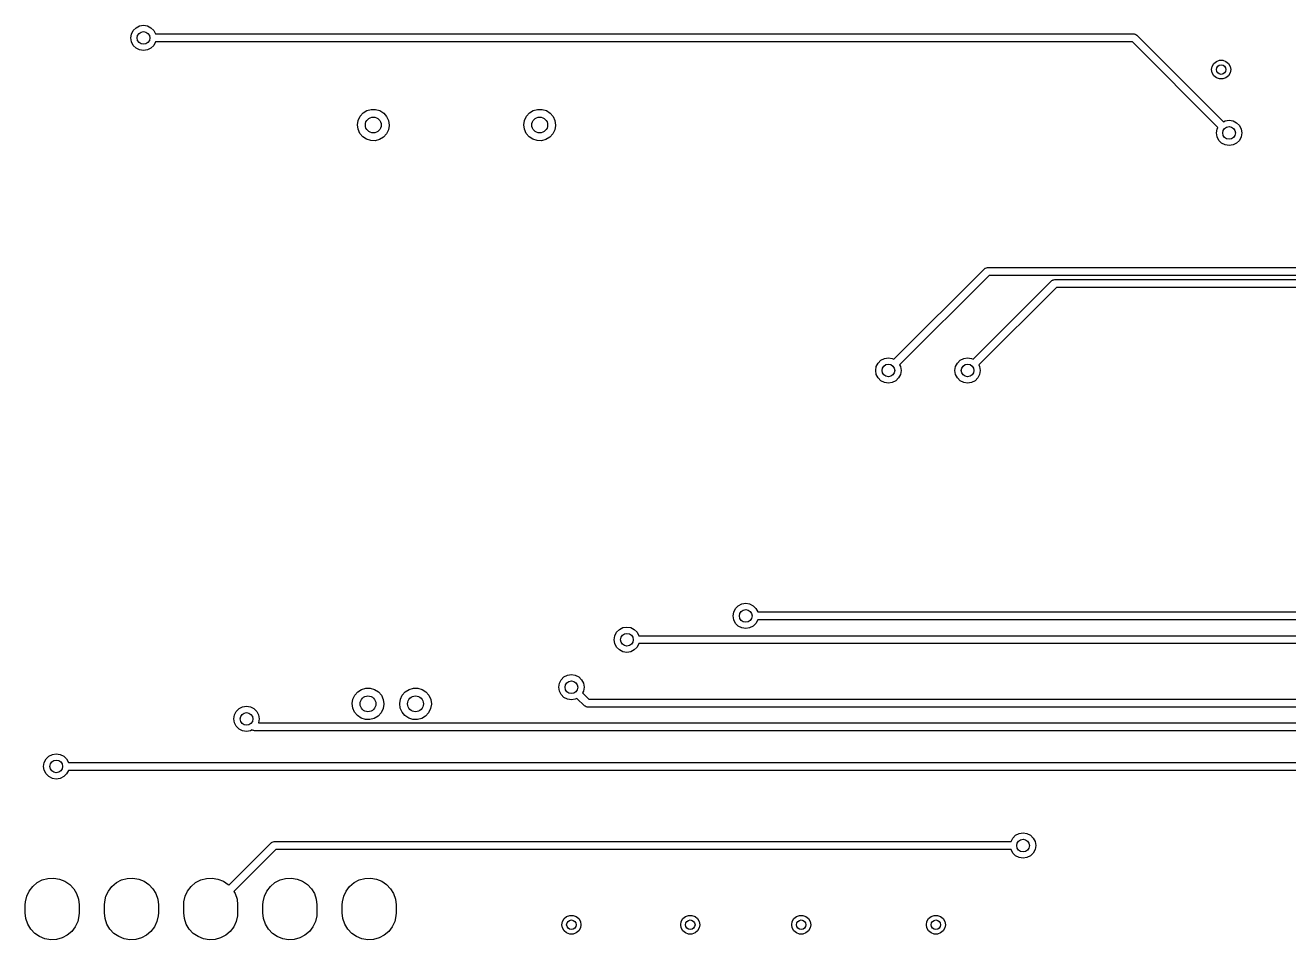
# Model space of a CAD drawing. Extents: x 2.07 to 8.39, y -4.89 to -0.98.
# Drawn here: x 3.062 to 4.631, y -3.788 to -2.652 of the extents above; entities that cross this region are included whole.
import ezdxf

# ---------------------------------------------------------------- set-up
doc = ezdxf.new("R2010")
doc.units = 0
doc.header["$MEASUREMENT"] = 0
doc.layers.add('BLACK', color=7, linetype='CONTINUOUS')

msp = doc.modelspace()

# ---------------------------------------------------------------- linework, layer by layer
at = {"layer": 'BLACK', "linetype": 'CONTINUOUS'}
for p, q in [((3.20379, -2.65235), (3.20866, -2.65157)), ((3.20866, -2.65157), (3.21353, -2.65235)), ((3.19291, -2.66732), (3.19368, -2.66246)), ((3.19368, -2.67219), (3.19291, -2.66732)), ((3.19368, -2.66246), (3.19592, -2.65807)), ((3.19592, -2.65807), (3.1994, -2.65458)), ((3.1994, -2.65458), (3.20379, -2.65235)), ((3.21353, -2.65235), (3.21792, -2.65458)), ((3.21792, -2.65458), (3.2214, -2.65807)), ((3.2214, -2.65807), (3.22361, -2.6624)), ((3.22361, -2.6624), (4.43898, -2.6624)), ((4.43898, -2.6624), (4.43984, -2.66253)), ((4.43984, -2.66253), (4.44002, -2.66251)), ((4.44002, -2.66251), (4.44012, -2.66257)), ((4.44012, -2.66257), (4.44037, -2.6626)), ((4.44037, -2.6626), (4.44139, -2.66326)), ((4.44139, -2.66326), (4.44246, -2.66384)), ((4.44246, -2.66384), (4.55013, -2.77152)), ((3.19592, -2.67658), (3.19368, -2.67219)), ((3.1994, -2.68006), (3.19592, -2.67658)), ((3.20379, -2.6823), (3.1994, -2.68006)), ((3.20866, -2.68307), (3.20379, -2.6823)), ((3.21353, -2.6823), (3.20866, -2.68307)), ((3.21792, -2.68006), (3.21353, -2.6823)), ((3.2214, -2.67658), (3.21792, -2.68006)), ((3.22361, -2.67224), (3.2214, -2.67658)), ((4.43694, -2.67224), (3.22361, -2.67224)), ((4.54317, -2.77848), (4.43694, -2.67224)), ((4.53615, -2.70265), (4.5382, -2.6991)), ((4.5382, -2.6991), (4.54134, -2.69646)), ((4.54134, -2.69646), (4.54519, -2.69506)), ((4.54519, -2.69506), (4.5493, -2.69506)), ((4.5493, -2.69506), (4.55315, -2.69646)), ((4.55315, -2.69646), (4.55629, -2.6991)), ((4.55629, -2.6991), (4.55834, -2.70265)), ((4.53543, -2.70669), (4.53615, -2.70265)), ((4.53615, -2.71073), (4.53543, -2.70669)), ((4.5382, -2.71428), (4.53615, -2.71073)), ((4.54134, -2.71692), (4.5382, -2.71428)), ((4.55629, -2.71428), (4.55315, -2.71692)), ((4.55834, -2.71073), (4.55629, -2.71428)), ((4.55834, -2.70265), (4.55906, -2.70669)), ((4.55906, -2.70669), (4.55834, -2.71073)), ((4.54519, -2.71832), (4.54134, -2.71692)), ((4.5493, -2.71832), (4.54519, -2.71832)), ((4.55315, -2.71692), (4.5493, -2.71832)), ((3.47764, -2.76478), (3.48134, -2.7606)), ((3.48134, -2.7606), (3.48606, -2.75762)), ((3.48606, -2.75762), (3.49142, -2.75609)), ((3.49142, -2.75609), (3.497, -2.75612)), ((3.497, -2.75612), (3.50235, -2.75772)), ((3.50235, -2.75772), (3.50703, -2.76076)), ((3.50703, -2.76076), (3.51068, -2.76498)), ((3.68433, -2.76478), (3.68803, -2.7606)), ((3.68803, -2.7606), (3.69275, -2.75762)), ((3.69275, -2.75762), (3.69812, -2.75609)), ((3.69812, -2.75609), (3.7037, -2.75612)), ((3.7037, -2.75612), (3.70904, -2.75772)), ((3.70904, -2.75772), (3.71373, -2.76076)), ((3.71373, -2.76076), (3.71737, -2.76498)), ((3.47441, -2.77535), (3.47527, -2.76984)), ((3.47513, -2.78088), (3.47441, -2.77535)), ((3.47527, -2.76984), (3.47764, -2.76478)), ((3.51068, -2.76498), (3.51299, -2.77007)), ((3.51377, -2.77607), (3.51285, -2.78158)), ((3.51299, -2.77007), (3.51378, -2.77559)), ((3.51378, -2.77559), (3.51377, -2.77607)), ((3.6811, -2.77535), (3.68196, -2.76984)), ((3.68183, -2.78088), (3.6811, -2.77535)), ((3.68196, -2.76984), (3.68433, -2.76478)), ((3.71737, -2.76498), (3.71968, -2.77007)), ((3.72047, -2.77607), (3.71954, -2.78158)), ((3.71968, -2.77007), (3.72047, -2.77559)), ((3.72047, -2.77559), (3.72047, -2.77607)), ((4.55013, -2.77152), (4.55222, -2.77046)), ((4.55222, -2.77046), (4.55709, -2.76969)), ((4.55709, -2.76969), (4.56195, -2.77046)), ((4.56195, -2.77046), (4.56634, -2.77269)), ((4.56634, -2.77269), (4.56983, -2.77618)), ((4.56983, -2.77618), (4.57206, -2.78057)), ((3.47738, -2.78599), (3.47513, -2.78088)), ((3.48097, -2.79027), (3.47738, -2.78599)), ((3.48562, -2.79336), (3.48097, -2.79027)), ((3.49095, -2.79502), (3.48562, -2.79336)), ((3.50667, -2.79074), (3.50191, -2.79366)), ((3.51041, -2.7866), (3.50667, -2.79074)), ((3.51285, -2.78158), (3.51041, -2.7866)), ((3.68408, -2.78599), (3.68183, -2.78088)), ((3.68767, -2.79027), (3.68408, -2.78599)), ((3.69231, -2.79336), (3.68767, -2.79027)), ((3.69764, -2.79502), (3.69231, -2.79336)), ((3.71336, -2.79074), (3.70861, -2.79366)), ((3.71711, -2.7866), (3.71336, -2.79074)), ((3.71954, -2.78158), (3.71711, -2.7866)), ((4.54134, -2.78543), (4.54211, -2.78057)), ((4.54211, -2.7903), (4.54134, -2.78543)), ((4.54211, -2.78057), (4.54317, -2.77848)), ((4.54435, -2.79469), (4.54211, -2.7903)), ((4.57206, -2.7903), (4.56983, -2.79469)), ((4.57206, -2.78057), (4.57283, -2.78543)), ((4.57283, -2.78543), (4.57206, -2.7903)), ((3.49653, -2.79512), (3.49095, -2.79502)), ((3.50191, -2.79366), (3.49653, -2.79512)), ((3.70322, -2.79512), (3.69764, -2.79502)), ((3.70861, -2.79366), (3.70322, -2.79512)), ((4.54783, -2.79817), (4.54435, -2.79469)), ((4.55222, -2.80041), (4.54783, -2.79817)), ((4.55709, -2.80118), (4.55222, -2.80041)), ((4.56195, -2.80041), (4.55709, -2.80118)), ((4.56634, -2.79817), (4.56195, -2.80041)), ((4.56983, -2.79469), (4.56634, -2.79817)), ((4.14081, -3.0668), (4.25343, -2.95418)), ((4.25895, -2.96258), (4.14777, -3.07375)), ((4.25343, -2.95418), (4.25413, -2.95365)), ((4.25413, -2.95365), (4.25425, -2.95352)), ((4.25425, -2.95352), (4.25436, -2.95348)), ((4.25436, -2.95348), (4.25456, -2.95333)), ((4.25456, -2.95333), (4.25575, -2.95308)), ((4.25575, -2.95308), (4.25691, -2.95274)), ((4.25691, -2.95274), (6.24404, -2.95274)), ((6.24608, -2.96258), (4.25895, -2.96258)), ((4.23924, -3.0668), (4.33707, -2.96896)), ((4.34259, -2.97736), (4.2462, -3.07375)), ((4.33707, -2.96896), (4.33777, -2.96844)), ((4.33777, -2.96844), (4.33789, -2.9683)), ((4.33789, -2.9683), (4.338, -2.96827)), ((4.338, -2.96827), (4.3382, -2.96812)), ((4.3382, -2.96812), (4.33939, -2.96786)), ((4.33939, -2.96786), (4.34055, -2.96752)), ((4.34055, -2.96752), (6.2578, -2.96752)), ((6.25984, -2.97736), (4.34259, -2.97736)), ((4.11811, -3.08071), (4.11888, -3.07584)), ((4.11888, -3.07584), (4.12112, -3.07145)), ((4.12112, -3.07145), (4.1246, -3.06797)), ((4.1246, -3.06797), (4.12899, -3.06573)), ((4.12899, -3.06573), (4.13386, -3.06496)), ((4.13386, -3.06496), (4.13872, -3.06573)), ((4.13872, -3.06573), (4.14081, -3.0668)), ((4.14777, -3.07375), (4.14884, -3.07584)), ((4.14884, -3.07584), (4.14961, -3.08071)), ((4.21654, -3.08071), (4.21731, -3.07584)), ((4.21731, -3.07584), (4.21954, -3.07145)), ((4.21954, -3.07145), (4.22303, -3.06797)), ((4.22303, -3.06797), (4.22742, -3.06573)), ((4.22742, -3.06573), (4.23228, -3.06496)), ((4.23228, -3.06496), (4.23715, -3.06573)), ((4.23715, -3.06573), (4.23924, -3.0668)), ((4.2462, -3.07375), (4.24726, -3.07584)), ((4.24726, -3.07584), (4.24803, -3.08071)), ((4.11888, -3.08558), (4.11811, -3.08071)), ((4.12112, -3.08997), (4.11888, -3.08558)), ((4.1246, -3.09345), (4.12112, -3.08997)), ((4.1466, -3.08997), (4.14311, -3.09345)), ((4.14884, -3.08558), (4.1466, -3.08997)), ((4.14961, -3.08071), (4.14884, -3.08558)), ((4.21731, -3.08558), (4.21654, -3.08071)), ((4.21954, -3.08997), (4.21731, -3.08558)), ((4.22303, -3.09345), (4.21954, -3.08997)), ((4.24502, -3.08997), (4.24154, -3.09345)), ((4.24726, -3.08558), (4.24502, -3.08997)), ((4.24803, -3.08071), (4.24726, -3.08558)), ((4.12899, -3.09569), (4.1246, -3.09345)), ((4.13386, -3.09646), (4.12899, -3.09569)), ((4.13872, -3.09569), (4.13386, -3.09646)), ((4.14311, -3.09345), (4.13872, -3.09569)), ((4.22742, -3.09569), (4.22303, -3.09345)), ((4.23228, -3.09646), (4.22742, -3.09569)), ((4.23715, -3.09569), (4.23228, -3.09646)), ((4.24154, -3.09345), (4.23715, -3.09569)), ((3.94395, -3.37657), (3.94744, -3.37309)), ((3.94744, -3.37309), (3.95183, -3.37085)), ((3.95183, -3.37085), (3.95669, -3.37008)), ((3.95669, -3.37008), (3.96156, -3.37085)), ((3.96156, -3.37085), (3.96595, -3.37309)), ((3.96595, -3.37309), (3.96943, -3.37657)), ((3.94094, -3.38583), (3.94172, -3.38096)), ((3.94172, -3.39069), (3.94094, -3.38583)), ((3.94172, -3.38096), (3.94395, -3.37657)), ((3.96943, -3.37657), (3.97164, -3.38091)), ((3.97164, -3.38091), (5.2145, -3.38091)), ((3.79631, -3.4061), (3.7998, -3.40261)), ((3.7998, -3.40261), (3.80419, -3.40038)), ((3.80419, -3.40038), (3.80906, -3.39961)), ((3.80906, -3.39961), (3.81392, -3.40038)), ((3.81392, -3.40038), (3.81831, -3.40261)), ((3.81831, -3.40261), (3.8218, -3.4061)), ((3.94395, -3.39508), (3.94172, -3.39069)), ((3.94744, -3.39857), (3.94395, -3.39508)), ((3.95183, -3.4008), (3.94744, -3.39857)), ((3.95669, -3.40157), (3.95183, -3.4008)), ((3.96156, -3.4008), (3.95669, -3.40157)), ((3.96595, -3.39857), (3.96156, -3.4008)), ((3.96943, -3.39508), (3.96595, -3.39857)), ((3.97164, -3.39075), (3.96943, -3.39508)), ((5.21654, -3.39075), (3.97164, -3.39075)), ((3.79331, -3.41535), (3.79408, -3.41049)), ((3.79408, -3.42022), (3.79331, -3.41535)), ((3.79408, -3.41049), (3.79631, -3.4061)), ((3.79631, -3.42461), (3.79408, -3.42022)), ((3.8218, -3.4061), (3.824, -3.41043)), ((3.824, -3.42028), (3.8218, -3.42461)), ((3.824, -3.41043), (5.22434, -3.41043)), ((5.22638, -3.42028), (3.824, -3.42028)), ((3.7998, -3.42809), (3.79631, -3.42461)), ((3.80419, -3.43033), (3.7998, -3.42809)), ((3.80906, -3.4311), (3.80419, -3.43033)), ((3.81392, -3.43033), (3.80906, -3.4311)), ((3.81831, -3.42809), (3.81392, -3.43033)), ((3.8218, -3.42461), (3.81831, -3.42809)), ((3.72518, -3.46954), (3.72742, -3.46515)), ((3.72742, -3.46515), (3.7309, -3.46167)), ((3.7309, -3.46167), (3.73529, -3.45943)), ((3.73529, -3.45943), (3.74016, -3.45866)), ((3.74016, -3.45866), (3.74502, -3.45943)), ((3.74502, -3.45943), (3.74941, -3.46167)), ((3.74941, -3.46167), (3.7529, -3.46515)), ((3.7529, -3.46515), (3.75513, -3.46954)), ((3.47104, -3.48429), (3.47474, -3.48011)), ((3.47474, -3.48011), (3.47946, -3.47713)), ((3.47946, -3.47713), (3.48482, -3.4756)), ((3.48482, -3.4756), (3.4904, -3.47563)), ((3.4904, -3.47563), (3.49575, -3.47723)), ((3.49575, -3.47723), (3.50043, -3.48026)), ((3.50043, -3.48026), (3.50408, -3.48449)), ((3.5301, -3.48429), (3.53379, -3.48011)), ((3.53379, -3.48011), (3.53851, -3.47713)), ((3.53851, -3.47713), (3.54388, -3.4756)), ((3.54388, -3.4756), (3.54946, -3.47563)), ((3.54946, -3.47563), (3.55481, -3.47723)), ((3.55481, -3.47723), (3.55949, -3.48026)), ((3.55949, -3.48026), (3.56313, -3.48449)), ((3.72441, -3.47441), (3.72518, -3.46954)), ((3.72518, -3.47928), (3.72441, -3.47441)), ((3.72742, -3.48367), (3.72518, -3.47928)), ((3.7309, -3.48715), (3.72742, -3.48367)), ((3.75513, -3.47928), (3.75407, -3.48136)), ((3.75407, -3.48136), (3.76188, -3.48917)), ((3.75513, -3.46954), (3.75591, -3.47441)), ((3.75591, -3.47441), (3.75513, -3.47928)), ((3.32736, -3.50104), (3.33175, -3.4988)), ((3.33175, -3.4988), (3.33661, -3.49803)), ((3.33661, -3.49803), (3.34148, -3.4988)), ((3.34148, -3.4988), (3.34587, -3.50104)), ((3.46781, -3.49486), (3.46867, -3.48934)), ((3.46853, -3.50039), (3.46781, -3.49486)), ((3.46867, -3.48934), (3.47104, -3.48429)), ((3.50408, -3.48449), (3.50639, -3.48957)), ((3.50717, -3.49558), (3.50625, -3.50108)), ((3.50639, -3.48957), (3.50718, -3.4951)), ((3.50718, -3.4951), (3.50717, -3.49558)), ((3.52687, -3.49486), (3.52772, -3.48934)), ((3.52759, -3.50039), (3.52687, -3.49486)), ((3.52772, -3.48934), (3.5301, -3.48429)), ((3.56313, -3.48449), (3.56544, -3.48957)), ((3.56623, -3.49558), (3.5653, -3.50108)), ((3.56544, -3.48957), (3.56623, -3.4951)), ((3.56623, -3.4951), (3.56623, -3.49558)), ((3.73529, -3.48939), (3.7309, -3.48715)), ((3.74016, -3.49016), (3.73529, -3.48939)), ((3.74502, -3.48939), (3.74016, -3.49016)), ((3.74711, -3.48832), (3.74502, -3.48939)), ((3.75636, -3.49757), (3.74711, -3.48832)), ((3.75743, -3.49816), (3.75636, -3.49757)), ((3.75844, -3.49881), (3.75743, -3.49816)), ((3.7587, -3.49885), (3.75844, -3.49881)), ((3.75879, -3.4989), (3.7587, -3.49885)), ((3.75898, -3.49889), (3.75879, -3.4989)), ((3.75984, -3.49902), (3.75898, -3.49889)), ((4.75867, -3.49902), (3.75984, -3.49902)), ((3.76188, -3.48917), (4.75867, -3.48917)), ((3.32087, -3.51378), (3.32164, -3.50891)), ((3.32164, -3.51865), (3.32087, -3.51378)), ((3.32164, -3.50891), (3.32387, -3.50452)), ((3.32387, -3.50452), (3.32736, -3.50104)), ((3.34587, -3.50104), (3.34935, -3.50452)), ((3.34935, -3.50452), (3.35159, -3.50891)), ((3.35159, -3.50891), (3.35236, -3.51378)), ((3.35236, -3.51378), (3.35159, -3.51865)), ((3.47078, -3.5055), (3.46853, -3.50039)), ((3.47437, -3.50977), (3.47078, -3.5055)), ((3.47902, -3.51287), (3.47437, -3.50977)), ((3.48435, -3.51453), (3.47902, -3.51287)), ((3.48993, -3.51463), (3.48435, -3.51453)), ((3.49531, -3.51316), (3.48993, -3.51463)), ((3.50007, -3.51024), (3.49531, -3.51316)), ((3.50381, -3.50611), (3.50007, -3.51024)), ((3.50625, -3.50108), (3.50381, -3.50611)), ((3.52984, -3.5055), (3.52759, -3.50039)), ((3.53343, -3.50977), (3.52984, -3.5055)), ((3.53807, -3.51287), (3.53343, -3.50977)), ((3.5434, -3.51453), (3.53807, -3.51287)), ((3.54898, -3.51463), (3.5434, -3.51453)), ((3.55437, -3.51316), (3.54898, -3.51463)), ((3.55912, -3.51024), (3.55437, -3.51316)), ((3.56287, -3.50611), (3.55912, -3.51024)), ((3.5653, -3.50108), (3.56287, -3.50611)), ((3.32387, -3.52304), (3.32164, -3.51865)), ((3.32736, -3.52652), (3.32387, -3.52304)), ((3.33175, -3.52876), (3.32736, -3.52652)), ((3.33661, -3.52953), (3.33175, -3.52876)), ((3.34148, -3.52876), (3.33661, -3.52953)), ((3.34382, -3.52756), (3.34148, -3.52876)), ((3.34404, -3.52768), (3.34382, -3.52756)), ((3.34506, -3.52834), (3.34404, -3.52768)), ((3.34531, -3.52838), (3.34506, -3.52834)), ((3.34541, -3.52843), (3.34531, -3.52838)), ((3.34559, -3.52842), (3.34541, -3.52843)), ((3.34646, -3.52854), (3.34559, -3.52842)), ((4.80789, -3.52854), (3.34646, -3.52854)), ((3.35159, -3.51865), (3.35156, -3.5187)), ((3.35156, -3.5187), (4.80789, -3.5187)), ((3.08765, -3.56358), (3.09114, -3.56009)), ((3.09114, -3.56009), (3.09553, -3.55786)), ((3.09553, -3.55786), (3.10039, -3.55709)), ((3.10039, -3.55709), (3.10526, -3.55786)), ((3.10526, -3.55786), (3.10965, -3.56009)), ((3.10965, -3.56009), (3.11313, -3.56358)), ((3.08465, -3.57283), (3.08542, -3.56797)), ((3.08542, -3.5777), (3.08465, -3.57283)), ((3.08542, -3.56797), (3.08765, -3.56358)), ((3.08765, -3.58209), (3.08542, -3.5777)), ((3.11313, -3.56358), (3.11534, -3.56791)), ((3.11534, -3.57776), (3.11313, -3.58209)), ((3.11534, -3.56791), (6.56195, -3.56791)), ((6.56399, -3.57776), (3.11534, -3.57776)), ((3.09114, -3.58558), (3.08765, -3.58209)), ((3.09553, -3.58781), (3.09114, -3.58558)), ((3.10039, -3.58858), (3.09553, -3.58781)), ((3.10526, -3.58781), (3.10039, -3.58858)), ((3.10965, -3.58558), (3.10526, -3.58781)), ((3.11313, -3.58209), (3.10965, -3.58558)), ((4.29192, -3.65852), (4.29631, -3.65628)), ((4.29631, -3.65628), (4.30118, -3.65551)), ((4.30118, -3.65551), (4.30605, -3.65628)), ((4.30605, -3.65628), (4.31044, -3.65852)), ((3.31467, -3.7205), (3.36739, -3.66778)), ((3.36739, -3.66778), (3.36809, -3.66726)), ((3.36809, -3.66726), (3.36821, -3.66712)), ((3.36821, -3.66712), (3.36831, -3.66709)), ((3.36831, -3.66709), (3.36852, -3.66693)), ((3.36852, -3.66693), (3.3697, -3.66668)), ((3.3697, -3.66668), (3.37087, -3.66634)), ((3.37087, -3.66634), (4.28623, -3.66634)), ((4.28623, -3.66634), (4.28844, -3.662)), ((4.28844, -3.662), (4.29192, -3.65852)), ((4.31044, -3.65852), (4.31392, -3.662)), ((4.31392, -3.662), (4.31616, -3.66639)), ((4.31616, -3.66639), (4.31693, -3.67126)), ((4.31693, -3.67126), (4.31616, -3.67613)), ((3.3729, -3.67618), (3.32083, -3.72826)), ((4.28623, -3.67618), (3.3729, -3.67618)), ((4.28844, -3.68052), (4.28623, -3.67618)), ((4.29192, -3.684), (4.28844, -3.68052)), ((4.29631, -3.68624), (4.29192, -3.684)), ((4.30118, -3.68701), (4.29631, -3.68624)), ((4.30605, -3.68624), (4.30118, -3.68701)), ((4.31044, -3.684), (4.30605, -3.68624)), ((4.31392, -3.68052), (4.31044, -3.684)), ((4.31616, -3.67613), (4.31392, -3.68052)), ((3.07104, -3.722), (3.07656, -3.71734)), ((3.07656, -3.71734), (3.08296, -3.71396)), ((3.08296, -3.71396), (3.08993, -3.71204)), ((3.08993, -3.71204), (3.09714, -3.71167)), ((3.09714, -3.71167), (3.10427, -3.71285)), ((3.10427, -3.71285), (3.11099, -3.71553)), ((3.11099, -3.71553), (3.11696, -3.71959)), ((3.16947, -3.722), (3.17499, -3.71734)), ((3.17499, -3.71734), (3.18138, -3.71396)), ((3.18138, -3.71396), (3.18835, -3.71204)), ((3.18835, -3.71204), (3.19557, -3.71167)), ((3.19557, -3.71167), (3.2027, -3.71285)), ((3.2027, -3.71285), (3.20941, -3.71553)), ((3.20941, -3.71553), (3.21539, -3.71959)), ((3.26789, -3.722), (3.27341, -3.71734)), ((3.27341, -3.71734), (3.27981, -3.71396)), ((3.27981, -3.71396), (3.28678, -3.71204)), ((3.28678, -3.71204), (3.29399, -3.71167)), ((3.29399, -3.71167), (3.30113, -3.71285)), ((3.30113, -3.71285), (3.30784, -3.71553)), ((3.30784, -3.71553), (3.31382, -3.71959)), ((3.36632, -3.722), (3.37184, -3.71734)), ((3.37184, -3.71734), (3.37823, -3.71396)), ((3.37823, -3.71396), (3.3852, -3.71204)), ((3.3852, -3.71204), (3.39242, -3.71167)), ((3.39242, -3.71167), (3.39955, -3.71285)), ((3.39955, -3.71285), (3.40626, -3.71553)), ((3.40626, -3.71553), (3.41224, -3.71959)), ((3.46474, -3.722), (3.47026, -3.71734)), ((3.47026, -3.71734), (3.47666, -3.71396)), ((3.47666, -3.71396), (3.48363, -3.71204)), ((3.48363, -3.71204), (3.49084, -3.71167)), ((3.49084, -3.71167), (3.49798, -3.71285)), ((3.49798, -3.71285), (3.50469, -3.71553)), ((3.50469, -3.71553), (3.51067, -3.71959)), ((3.06202, -3.74135), (3.0636, -3.73429)), ((3.0636, -3.73429), (3.06665, -3.72774)), ((3.06665, -3.72774), (3.07104, -3.722)), ((3.11696, -3.71959), (3.12193, -3.72485)), ((3.12193, -3.72485), (3.12565, -3.73104)), ((3.12565, -3.73104), (3.12796, -3.73789)), ((3.16044, -3.74135), (3.16202, -3.73429)), ((3.16202, -3.73429), (3.16508, -3.72774)), ((3.16508, -3.72774), (3.16947, -3.722)), ((3.21539, -3.71959), (3.22036, -3.72485)), ((3.22036, -3.72485), (3.22408, -3.73104)), ((3.22408, -3.73104), (3.22638, -3.73789)), ((3.25887, -3.74135), (3.26045, -3.73429)), ((3.26045, -3.73429), (3.2635, -3.72774)), ((3.2635, -3.72774), (3.26789, -3.722)), ((3.31382, -3.71959), (3.31467, -3.7205)), ((3.32083, -3.72826), (3.3225, -3.73104)), ((3.3225, -3.73104), (3.32481, -3.73789)), ((3.3573, -3.74135), (3.35887, -3.73429)), ((3.35887, -3.73429), (3.36193, -3.72774)), ((3.36193, -3.72774), (3.36632, -3.722)), ((3.41224, -3.71959), (3.41721, -3.72485)), ((3.41721, -3.72485), (3.42093, -3.73104)), ((3.42093, -3.73104), (3.42324, -3.73789)), ((3.45572, -3.74135), (3.4573, -3.73429)), ((3.4573, -3.73429), (3.46035, -3.72774)), ((3.46035, -3.72774), (3.46474, -3.722)), ((3.51067, -3.71959), (3.51563, -3.72485)), ((3.51563, -3.72485), (3.51935, -3.73104)), ((3.51935, -3.73104), (3.52166, -3.73789)), ((3.06181, -3.74508), (3.06202, -3.74135)), ((3.06181, -3.75492), (3.06181, -3.74508)), ((3.12796, -3.73789), (3.12874, -3.74508)), ((3.12874, -3.74508), (3.12874, -3.75492)), ((3.16024, -3.74508), (3.16044, -3.74135)), ((3.16024, -3.75492), (3.16024, -3.74508)), ((3.22638, -3.73789), (3.22717, -3.74508)), ((3.22717, -3.74508), (3.22717, -3.75492)), ((3.25866, -3.74508), (3.25887, -3.74135)), ((3.25866, -3.75492), (3.25866, -3.74508)), ((3.32481, -3.73789), (3.32559, -3.74508)), ((3.32559, -3.74508), (3.32559, -3.75492)), ((3.35709, -3.74508), (3.3573, -3.74135)), ((3.35709, -3.75492), (3.35709, -3.74508)), ((3.42324, -3.73789), (3.42402, -3.74508)), ((3.42402, -3.74508), (3.42402, -3.75492)), ((3.45551, -3.74508), (3.45572, -3.74135)), ((3.45551, -3.75492), (3.45551, -3.74508)), ((3.52166, -3.73789), (3.52244, -3.74508)), ((3.52244, -3.74508), (3.52244, -3.75492)), ((3.06259, -3.76211), (3.06181, -3.75492)), ((3.0649, -3.76896), (3.06259, -3.76211)), ((3.12695, -3.76571), (3.1239, -3.77226)), ((3.12853, -3.75865), (3.12695, -3.76571)), ((3.12874, -3.75492), (3.12853, -3.75865)), ((3.16102, -3.76211), (3.16024, -3.75492)), ((3.16332, -3.76896), (3.16102, -3.76211)), ((3.22538, -3.76571), (3.22233, -3.77226)), ((3.22696, -3.75865), (3.22538, -3.76571)), ((3.22717, -3.75492), (3.22696, -3.75865)), ((3.25944, -3.76211), (3.25866, -3.75492)), ((3.26175, -3.76896), (3.25944, -3.76211)), ((3.32381, -3.76571), (3.32075, -3.77226)), ((3.32538, -3.75865), (3.32381, -3.76571)), ((3.32559, -3.75492), (3.32538, -3.75865)), ((3.35787, -3.76211), (3.35709, -3.75492)), ((3.36017, -3.76896), (3.35787, -3.76211)), ((3.42223, -3.76571), (3.41918, -3.77226)), ((3.42381, -3.75865), (3.42223, -3.76571)), ((3.42402, -3.75492), (3.42381, -3.75865)), ((3.45629, -3.76211), (3.45551, -3.75492)), ((3.4586, -3.76896), (3.45629, -3.76211)), ((3.52066, -3.76571), (3.5176, -3.77226)), ((3.52223, -3.75865), (3.52066, -3.76571)), ((3.52244, -3.75492), (3.52223, -3.75865)), ((3.72835, -3.76969), (3.72906, -3.76565)), ((3.72906, -3.76565), (3.73111, -3.76209)), ((3.73111, -3.76209), (3.73425, -3.75946)), ((3.73425, -3.75946), (3.73811, -3.75805)), ((3.73811, -3.75805), (3.74221, -3.75805)), ((3.74221, -3.75805), (3.74606, -3.75946)), ((3.74606, -3.75946), (3.74921, -3.76209)), ((3.74921, -3.76209), (3.75126, -3.76565)), ((3.75126, -3.76565), (3.75197, -3.76969)), ((3.87598, -3.76969), (3.8767, -3.76565)), ((3.8767, -3.76565), (3.87875, -3.76209)), ((3.87875, -3.76209), (3.88189, -3.75946)), ((3.88189, -3.75946), (3.88574, -3.75805)), ((3.88574, -3.75805), (3.88985, -3.75805)), ((3.88985, -3.75805), (3.8937, -3.75946)), ((3.8937, -3.75946), (3.89684, -3.76209)), ((3.89684, -3.76209), (3.89889, -3.76565)), ((3.89889, -3.76565), (3.89961, -3.76969)), ((4.01378, -3.76969), (4.01449, -3.76565)), ((4.01449, -3.76565), (4.01654, -3.76209)), ((4.01654, -3.76209), (4.01969, -3.75946)), ((4.01969, -3.75946), (4.02354, -3.75805)), ((4.02354, -3.75805), (4.02764, -3.75805)), ((4.02764, -3.75805), (4.0315, -3.75946)), ((4.0315, -3.75946), (4.03464, -3.76209)), ((4.03464, -3.76209), (4.03669, -3.76565)), ((4.03669, -3.76565), (4.0374, -3.76969)), ((4.1811, -3.76969), (4.18181, -3.76565)), ((4.18181, -3.76565), (4.18387, -3.76209)), ((4.18387, -3.76209), (4.18701, -3.75946)), ((4.18701, -3.75946), (4.19086, -3.75805)), ((4.19086, -3.75805), (4.19496, -3.75805)), ((4.19496, -3.75805), (4.19882, -3.75946)), ((4.19882, -3.75946), (4.20196, -3.76209)), ((4.20196, -3.76209), (4.20401, -3.76565)), ((4.20401, -3.76565), (4.20472, -3.76969)), ((3.06862, -3.77515), (3.0649, -3.76896)), ((3.07359, -3.78041), (3.06862, -3.77515)), ((3.07956, -3.78447), (3.07359, -3.78041)), ((3.11951, -3.778), (3.11399, -3.78266)), ((3.1239, -3.77226), (3.11951, -3.778)), ((3.16705, -3.77515), (3.16332, -3.76896)), ((3.17201, -3.78041), (3.16705, -3.77515)), ((3.17799, -3.78447), (3.17201, -3.78041)), ((3.21793, -3.778), (3.21241, -3.78266)), ((3.22233, -3.77226), (3.21793, -3.778)), ((3.26547, -3.77515), (3.26175, -3.76896)), ((3.27044, -3.78041), (3.26547, -3.77515)), ((3.27642, -3.78447), (3.27044, -3.78041)), ((3.31636, -3.778), (3.31084, -3.78266)), ((3.32075, -3.77226), (3.31636, -3.778)), ((3.3639, -3.77515), (3.36017, -3.76896)), ((3.36886, -3.78041), (3.3639, -3.77515)), ((3.37484, -3.78447), (3.36886, -3.78041)), ((3.41479, -3.778), (3.40926, -3.78266)), ((3.41918, -3.77226), (3.41479, -3.778)), ((3.46232, -3.77515), (3.4586, -3.76896)), ((3.46729, -3.78041), (3.46232, -3.77515)), ((3.47327, -3.78447), (3.46729, -3.78041)), ((3.51321, -3.778), (3.50769, -3.78266)), ((3.5176, -3.77226), (3.51321, -3.778)), ((3.72906, -3.77372), (3.72835, -3.76969)), ((3.73111, -3.77728), (3.72906, -3.77372)), ((3.73425, -3.77991), (3.73111, -3.77728)), ((3.73811, -3.78132), (3.73425, -3.77991)), ((3.74221, -3.78132), (3.73811, -3.78132)), ((3.74606, -3.77991), (3.74221, -3.78132)), ((3.74921, -3.77728), (3.74606, -3.77991)), ((3.75126, -3.77372), (3.74921, -3.77728)), ((3.75197, -3.76969), (3.75126, -3.77372)), ((3.8767, -3.77372), (3.87598, -3.76969)), ((3.87875, -3.77728), (3.8767, -3.77372)), ((3.88189, -3.77991), (3.87875, -3.77728)), ((3.88574, -3.78132), (3.88189, -3.77991)), ((3.88985, -3.78132), (3.88574, -3.78132)), ((3.8937, -3.77991), (3.88985, -3.78132)), ((3.89684, -3.77728), (3.8937, -3.77991)), ((3.89889, -3.77372), (3.89684, -3.77728)), ((3.89961, -3.76969), (3.89889, -3.77372)), ((4.01449, -3.77372), (4.01378, -3.76969)), ((4.01654, -3.77728), (4.01449, -3.77372)), ((4.01969, -3.77991), (4.01654, -3.77728)), ((4.02354, -3.78132), (4.01969, -3.77991)), ((4.02764, -3.78132), (4.02354, -3.78132)), ((4.0315, -3.77991), (4.02764, -3.78132)), ((4.03464, -3.77728), (4.0315, -3.77991)), ((4.03669, -3.77372), (4.03464, -3.77728)), ((4.0374, -3.76969), (4.03669, -3.77372)), ((4.18181, -3.77372), (4.1811, -3.76969)), ((4.18387, -3.77728), (4.18181, -3.77372)), ((4.18701, -3.77991), (4.18387, -3.77728)), ((4.19086, -3.78132), (4.18701, -3.77991)), ((4.19496, -3.78132), (4.19086, -3.78132)), ((4.19882, -3.77991), (4.19496, -3.78132)), ((4.20196, -3.77728), (4.19882, -3.77991)), ((4.20401, -3.77372), (4.20196, -3.77728)), ((4.20472, -3.76969), (4.20401, -3.77372)), ((3.08628, -3.78715), (3.07956, -3.78447)), ((3.09341, -3.78833), (3.08628, -3.78715)), ((3.10063, -3.78796), (3.09341, -3.78833)), ((3.10759, -3.78604), (3.10063, -3.78796)), ((3.11399, -3.78266), (3.10759, -3.78604)), ((3.1847, -3.78715), (3.17799, -3.78447)), ((3.19183, -3.78833), (3.1847, -3.78715)), ((3.19905, -3.78796), (3.19183, -3.78833)), ((3.20602, -3.78604), (3.19905, -3.78796)), ((3.21241, -3.78266), (3.20602, -3.78604)), ((3.28313, -3.78715), (3.27642, -3.78447)), ((3.29026, -3.78833), (3.28313, -3.78715)), ((3.29748, -3.78796), (3.29026, -3.78833)), ((3.30445, -3.78604), (3.29748, -3.78796)), ((3.31084, -3.78266), (3.30445, -3.78604)), ((3.38155, -3.78715), (3.37484, -3.78447)), ((3.38868, -3.78833), (3.38155, -3.78715)), ((3.3959, -3.78796), (3.38868, -3.78833)), ((3.40287, -3.78604), (3.3959, -3.78796)), ((3.40926, -3.78266), (3.40287, -3.78604)), ((3.47998, -3.78715), (3.47327, -3.78447)), ((3.48711, -3.78833), (3.47998, -3.78715)), ((3.49433, -3.78796), (3.48711, -3.78833)), ((3.5013, -3.78604), (3.49433, -3.78796)), ((3.50769, -3.78266), (3.5013, -3.78604))]:
    msp.add_line(p, q, dxfattribs=at)
at = {"layer": 'BLACK'}
for centre, radius in [((3.20866, -2.66732), 0.00787), ((4.54724, -2.70669), 0.00591), ((3.49409, -2.77559), 0.00984), ((3.70079, -2.77559), 0.00984), ((4.55709, -2.78543), 0.00787), ((4.13386, -3.08071), 0.00787), ((4.23228, -3.08071), 0.00787), ((3.95669, -3.38583), 0.00787), ((3.80906, -3.41535), 0.00787), ((3.74016, -3.47441), 0.00787), ((3.48749, -3.4951), 0.00984), ((3.54655, -3.4951), 0.00984), ((3.33661, -3.51378), 0.00787), ((3.10039, -3.57283), 0.00787), ((4.30118, -3.67126), 0.00787), ((3.74016, -3.76969), 0.00591), ((3.8878, -3.76969), 0.00591), ((4.02559, -3.76969), 0.00591), ((4.19291, -3.76969), 0.00591)]:
    msp.add_circle(centre, radius, dxfattribs=at)

doc.saveas('drawing.dxf')
